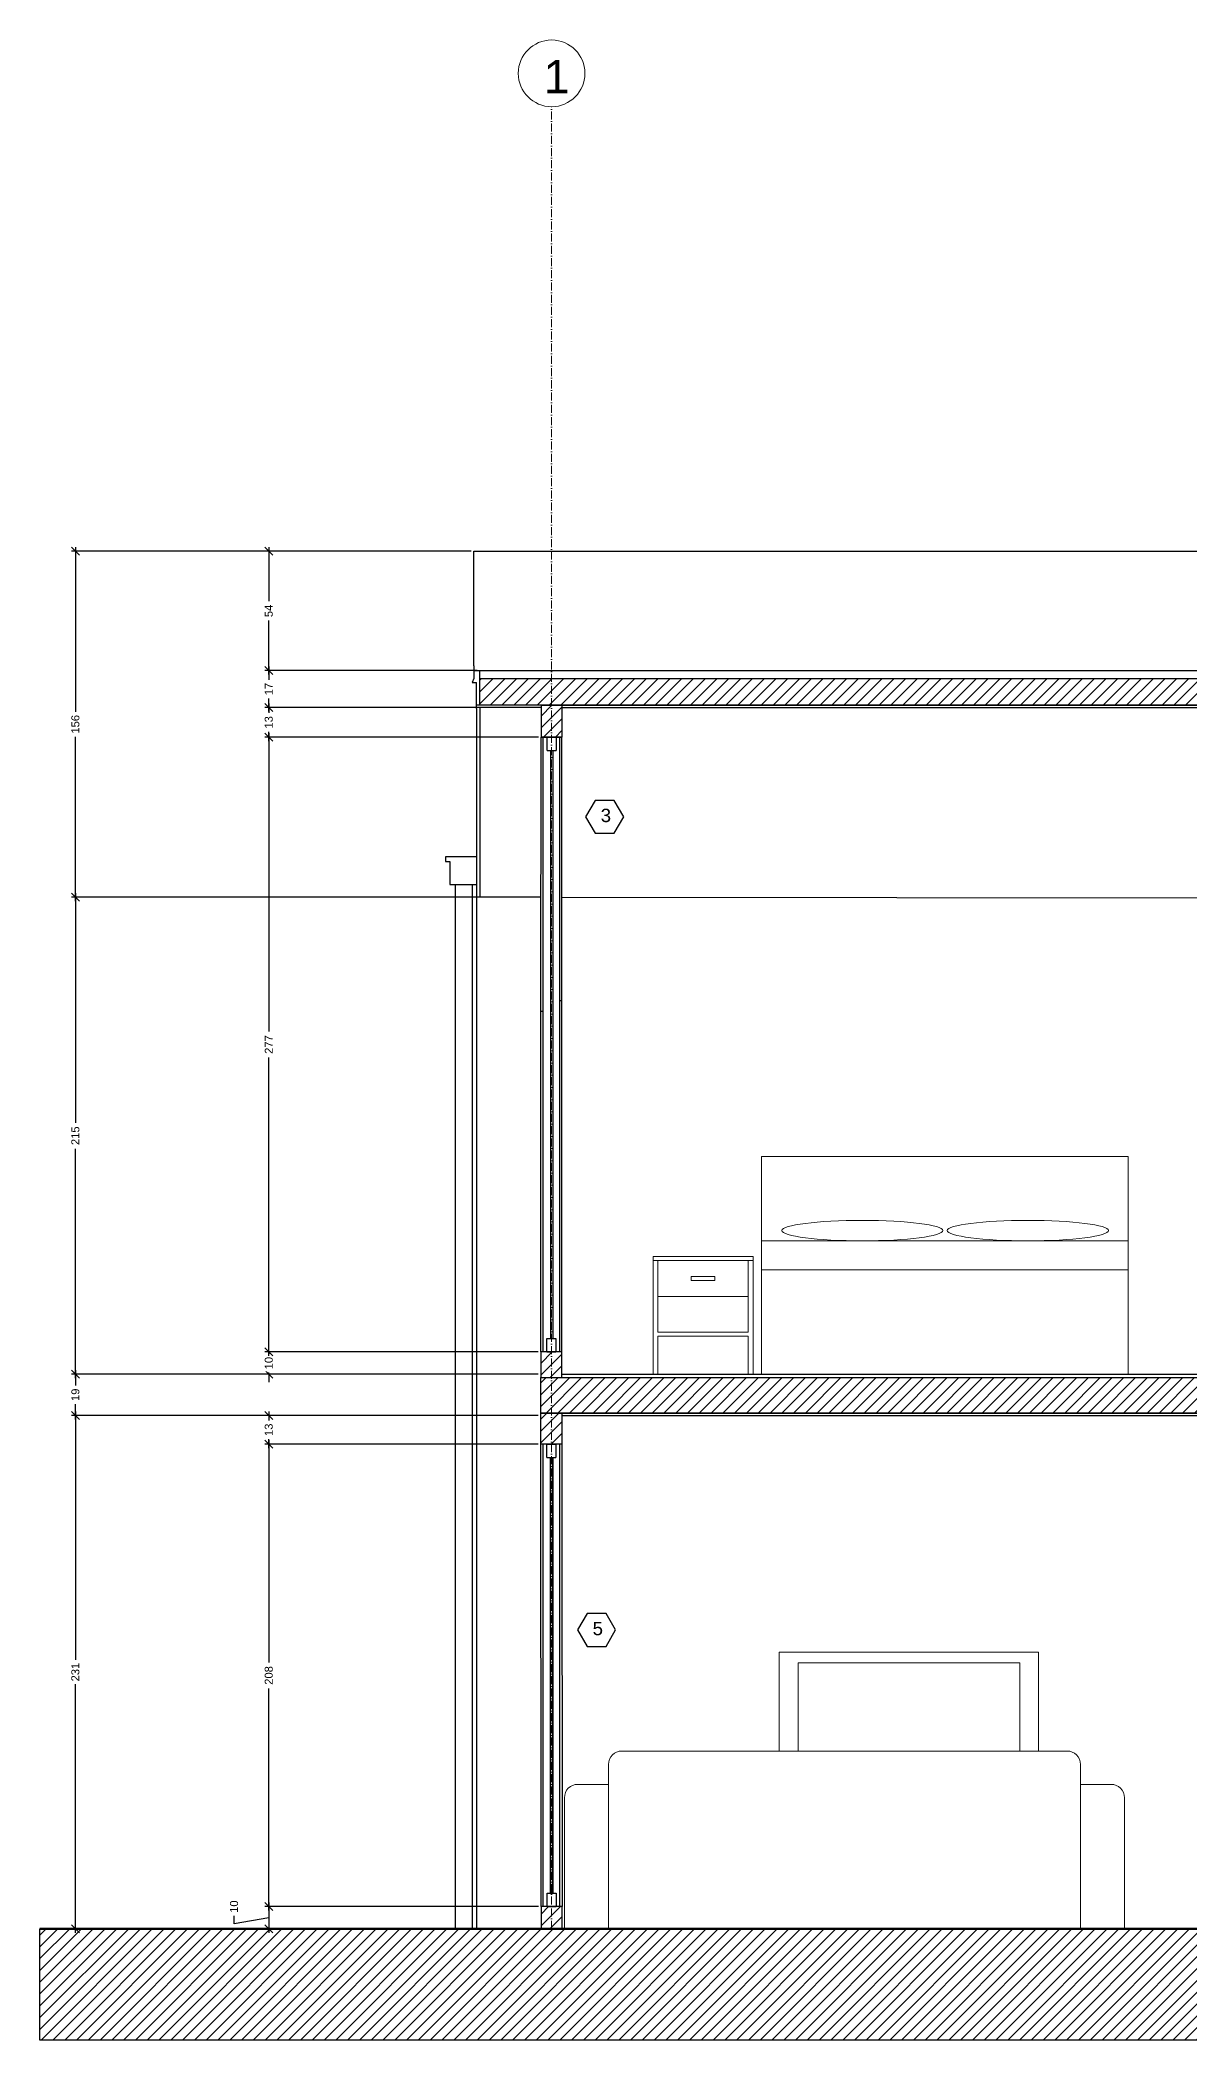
# Model space of a CAD drawing. Header units: centimetres. Extents: x 1059 to 7420, y -439 to 4439.
# Drawn here: x 3676 to 4192, y 1542 to 2441 of the extents above; entities that cross this region are included whole.
import ezdxf

# ---------------------------------------------------------------- set-up
doc = ezdxf.new("R2010")
doc.units = ezdxf.units.CM
doc.header["$MEASUREMENT"] = 0
doc.linetypes.add('ACAD_ISO10W100', pattern=[18, 12, -3, 0, -3])
doc.layers.add('ARREDI', color=8, linetype='Continuous', lineweight=18)
doc.layers.add('CAMPITURE', color=7, linetype='Continuous', lineweight=25)
for name, color, linetype in [('INFISSI', 4, 'Continuous'), ('NUMERAZIONE', 30, 'Continuous'), ('quote nuove', 2, 'Continuous'), ('STRUTTURA', 1, 'Continuous')]:
    doc.layers.add(name, color=color, linetype=linetype)
doc.layers.get('0').off()
doc.styles.add('ARIAL', font='Arial.ttf')
doc.styles.get("Standard").update_dxf_attribs({"font": 'Arial.ttf'})
doc.dimstyles.new('TICK_36', dxfattribs={"dimtxt": 3.6, "dimasz": 3.6, "dimexe": 1.8, "dimexo": 1.2, "dimgap": 1.8, "dimtad": 0, "dimdec": 0, "dimzin": 0, "dimdsep": 46, "dimtxsty": 'ARIAL', "dimblk": 'OBLIQUE', "dimcen": 1.8, "dimdle": 1.8, "dimclrd": 256, "dimclrt": 256, "dimadec": 0, "dimazin": 0, "dimtfac": 1, "dimtdec": 0, "dimtmove": 1, "dimatfit": 3, "dimldrblk": 'OPEN90', "dimfxl": 1, "dimtfill": 1, "dimtolj": 1, "dimtzin": 0, "dimarcsym": 0})
pattern_1 = [(45, (808.1146, -207.3292), (-2.6516504, 2.6516504), [])]

# ---------------------------------------------------------------- blocks, each defined once
blk = doc.blocks.new('_Oblique')
at = {"color": 0, "linetype": 'ByBlock', "lineweight": -2}
blk.add_line((-0.5, -0.5), (0.5, 0.5), dxfattribs=at)
blk = doc.blocks.new('*D558')
at = {"layer": 'quote nuove', "color": 0, "lineweight": -2, "transparency": 16777216}
for p, q in [((3899.76, 1601.59), (3776.65, 1601.59)), ((3899.76, 1591.59), (3776.65, 1591.59))]:
    blk.add_line(p, q, dxfattribs=at)
at = {"layer": 'quote nuove', "lineweight": -2, "transparency": 16777216}
for p, q in [((3778.45, 1603.39), (3778.45, 1589.79)), ((3762.84, 1593.78), (3762.84, 1597.38)), ((3778.45, 1596.59), (3762.84, 1593.78))]:
    blk.add_line(p, q, dxfattribs=at)
at = {"layer": 'quote nuove', "lineweight": -2, "transparency": 16777216, "xscale": 3.6, "yscale": 3.6, "zscale": 3.6}
for p, rotation in [((3778.45, 1601.59), 90), ((3778.45, 1591.59), 270)]:
    blk.add_blockref('_Oblique', p, dxfattribs=dict(at, rotation=rotation))
at = {"layer": 'quote nuove', "transparency": 16777216, "insert": (3762.84, 1601.59), "char_height": 3.6, "attachment_point": 5, "rotation": 90, "style": 'ARIAL', "bg_fill": 3, "box_fill_scale": 1.25, "bg_fill_color": 256, "bg_fill_true_color": 13158600, "bg_fill_transparency": 0}
blk.add_mtext('\\A1;10', dxfattribs=at)
blk = doc.blocks.new('_Open90')
at = {"color": 0, "linetype": 'ByBlock', "lineweight": -2}
for p, q in [((0, 0), (-1, 0)), ((-0.5, 0.5), (0, 0)), ((0, 0), (-0.5, -0.5))]:
    blk.add_line(p, q, dxfattribs=at)
blk = doc.blocks.new('*D559')
at = {"layer": 'quote nuove', "color": 0, "lineweight": -2, "transparency": 16777216}
for p, q in [((3899.66, 1809.59), (3776.65, 1809.59)), ((3899.76, 1601.59), (3776.65, 1601.59))]:
    blk.add_line(p, q, dxfattribs=at)
at = {"layer": 'quote nuove', "lineweight": -2, "transparency": 16777216}
for p, q in [((3778.45, 1811.39), (3778.45, 1711.42)), ((3778.45, 1599.79), (3778.45, 1699.77))]:
    blk.add_line(p, q, dxfattribs=at)
at = {"layer": 'quote nuove', "lineweight": -2, "transparency": 16777216, "xscale": 3.6, "yscale": 3.6, "zscale": 3.6}
for p, rotation in [((3778.45, 1809.59), 90), ((3778.45, 1601.59), 270)]:
    blk.add_blockref('_Oblique', p, dxfattribs=dict(at, rotation=rotation))
at = {"layer": 'quote nuove', "transparency": 16777216, "insert": (3778.45, 1705.59), "char_height": 3.6, "attachment_point": 5, "rotation": 90, "style": 'ARIAL', "bg_fill": 3, "box_fill_scale": 1.25, "bg_fill_color": 256, "bg_fill_true_color": 13158600, "bg_fill_transparency": 0}
blk.add_mtext('\\A1;208', dxfattribs=at)
blk = doc.blocks.new('*D494')
at = {"layer": 'quote nuove', "color": 0, "lineweight": -2, "transparency": 16777216}
for p, q in [((3899.66, 1822.59), (3776.65, 1822.59)), ((3899.66, 1809.59), (3776.65, 1809.59))]:
    blk.add_line(p, q, dxfattribs=at)
at = {"layer": 'quote nuove', "lineweight": -2, "transparency": 16777216}
for p, q in [((3778.45, 1824.39), (3778.45, 1820.3)), ((3778.45, 1807.79), (3778.45, 1811.89))]:
    blk.add_line(p, q, dxfattribs=at)
at = {"layer": 'quote nuove', "lineweight": -2, "transparency": 16777216, "xscale": 3.6, "yscale": 3.6, "zscale": 3.6}
for p, rotation in [((3778.45, 1822.59), 90), ((3778.45, 1809.59), 270)]:
    blk.add_blockref('_Oblique', p, dxfattribs=dict(at, rotation=rotation))
at = {"layer": 'quote nuove', "transparency": 16777216, "insert": (3778.45, 1816.09), "char_height": 3.6, "attachment_point": 5, "rotation": 90, "style": 'ARIAL', "bg_fill": 3, "box_fill_scale": 1.25, "bg_fill_color": 256, "bg_fill_true_color": 13158600, "bg_fill_transparency": 0}
blk.add_mtext('\\A1;13', dxfattribs=at)
blk = doc.blocks.new('*D495')
at = {"layer": 'quote nuove', "lineweight": -2, "transparency": 16777216}
for p, q in [((3778.45, 1851.09), (3778.45, 1854.69)), ((3778.45, 1851.09), (3778.45, 1850.3)), ((3778.45, 1841.09), (3778.45, 1841.89)), ((3778.45, 1841.09), (3778.45, 1837.49))]:
    blk.add_line(p, q, dxfattribs=at)
at = {"layer": 'quote nuove', "color": 0, "lineweight": -2, "transparency": 16777216}
for p, q in [((3899.66, 1851.09), (3776.65, 1851.09)), ((3899.66, 1841.09), (3776.65, 1841.09))]:
    blk.add_line(p, q, dxfattribs=at)
at = {"layer": 'quote nuove', "lineweight": -2, "transparency": 16777216, "xscale": 3.6, "yscale": 3.6, "zscale": 3.6}
for p, rotation in [((3778.45, 1851.09), 270), ((3778.45, 1841.09), 90)]:
    blk.add_blockref('_Oblique', p, dxfattribs=dict(at, rotation=rotation))
at = {"layer": 'quote nuove', "transparency": 16777216, "insert": (3778.45, 1846.09), "char_height": 3.6, "attachment_point": 5, "rotation": 90, "style": 'ARIAL', "bg_fill": 3, "box_fill_scale": 1.25, "bg_fill_color": 256, "bg_fill_true_color": 13158600, "bg_fill_transparency": 0}
blk.add_mtext('\\A1;10', dxfattribs=at)
blk = doc.blocks.new('*D560')
at = {"layer": 'quote nuove', "color": 0, "lineweight": -2, "transparency": 16777216}
for p, q in [((3899.66, 1822.59), (3689.65, 1822.59)), ((3899.76, 1591.59), (3689.65, 1591.59))]:
    blk.add_line(p, q, dxfattribs=at)
at = {"layer": 'quote nuove', "lineweight": -2, "transparency": 16777216}
for p, q in [((3691.45, 1824.39), (3691.45, 1712.58)), ((3691.45, 1589.79), (3691.45, 1701.61))]:
    blk.add_line(p, q, dxfattribs=at)
at = {"layer": 'quote nuove', "lineweight": -2, "transparency": 16777216, "xscale": 3.6, "yscale": 3.6, "zscale": 3.6}
for p, rotation in [((3691.45, 1822.59), 90), ((3691.45, 1591.59), 270)]:
    blk.add_blockref('_Oblique', p, dxfattribs=dict(at, rotation=rotation))
at = {"layer": 'quote nuove', "transparency": 16777216, "insert": (3691.45, 1707.09), "char_height": 3.6, "attachment_point": 5, "rotation": 90, "style": 'ARIAL', "bg_fill": 3, "box_fill_scale": 1.25, "bg_fill_color": 256, "bg_fill_true_color": 13158600, "bg_fill_transparency": 0}
blk.add_mtext('\\A1;231', dxfattribs=at)
blk = doc.blocks.new('*D496')
at = {"layer": 'quote nuove', "color": 0, "lineweight": -2, "transparency": 16777216}
for p, q in [((3899.66, 1841.09), (3689.65, 1841.09)), ((3899.66, 1822.59), (3689.65, 1822.59))]:
    blk.add_line(p, q, dxfattribs=at)
at = {"layer": 'quote nuove', "lineweight": -2, "transparency": 16777216}
for p, q in [((3691.45, 1842.89), (3691.45, 1836.05)), ((3691.45, 1820.79), (3691.45, 1827.64))]:
    blk.add_line(p, q, dxfattribs=at)
at = {"layer": 'quote nuove', "lineweight": -2, "transparency": 16777216, "xscale": 3.6, "yscale": 3.6, "zscale": 3.6}
for p, rotation in [((3691.45, 1841.09), 90), ((3691.45, 1822.59), 270)]:
    blk.add_blockref('_Oblique', p, dxfattribs=dict(at, rotation=rotation))
at = {"layer": 'quote nuove', "transparency": 16777216, "insert": (3691.45, 1831.84), "char_height": 3.6, "attachment_point": 5, "rotation": 90, "style": 'ARIAL', "bg_fill": 3, "box_fill_scale": 1.25, "bg_fill_color": 256, "bg_fill_true_color": 13158600, "bg_fill_transparency": 0}
blk.add_mtext('\\A1;19', dxfattribs=at)
blk = doc.blocks.new('*D573')
at = {"layer": 'quote nuove', "color": 0, "lineweight": -2, "transparency": 16777216}
for p, q in [((3899.75, 2127.66), (3776.65, 2127.66)), ((3899.66, 1851.09), (3776.65, 1851.09))]:
    blk.add_line(p, q, dxfattribs=at)
at = {"layer": 'quote nuove', "lineweight": -2, "transparency": 16777216}
for p, q in [((3778.45, 2129.46), (3778.45, 1995.2)), ((3778.45, 1849.29), (3778.45, 1983.55))]:
    blk.add_line(p, q, dxfattribs=at)
at = {"layer": 'quote nuove', "lineweight": -2, "transparency": 16777216, "xscale": 3.6, "yscale": 3.6, "zscale": 3.6}
for p, rotation in [((3778.45, 2127.66), 90), ((3778.45, 1851.09), 270)]:
    blk.add_blockref('_Oblique', p, dxfattribs=dict(at, rotation=rotation))
at = {"layer": 'quote nuove', "transparency": 16777216, "insert": (3778.45, 1989.38), "char_height": 3.6, "attachment_point": 5, "rotation": 90, "style": 'ARIAL', "bg_fill": 3, "box_fill_scale": 1.25, "bg_fill_color": 256, "bg_fill_true_color": 13158600, "bg_fill_transparency": 0}
blk.add_mtext('\\A1;277', dxfattribs=at)
blk = doc.blocks.new('*D574')
at = {"layer": 'quote nuove', "lineweight": -2, "transparency": 16777216}
for p, q in [((3778.45, 2142.8), (3778.45, 2138.54)), ((3778.45, 2125.86), (3778.45, 2130.12))]:
    blk.add_line(p, q, dxfattribs=at)
at = {"layer": 'quote nuove', "color": 0, "lineweight": -2, "transparency": 16777216}
for p, q in [((3899.75, 2141), (3776.65, 2141)), ((3899.75, 2127.66), (3776.65, 2127.66))]:
    blk.add_line(p, q, dxfattribs=at)
at = {"layer": 'quote nuove', "lineweight": -2, "transparency": 16777216, "xscale": 3.6, "yscale": 3.6, "zscale": 3.6}
for p, rotation in [((3778.45, 2141), 90), ((3778.45, 2127.66), 270)]:
    blk.add_blockref('_Oblique', p, dxfattribs=dict(at, rotation=rotation))
at = {"layer": 'quote nuove', "transparency": 16777216, "insert": (3778.45, 2134.33), "char_height": 3.6, "attachment_point": 5, "rotation": 90, "style": 'ARIAL', "bg_fill": 3, "box_fill_scale": 1.25, "bg_fill_color": 256, "bg_fill_true_color": 13158600, "bg_fill_transparency": 0}
blk.add_mtext('\\A1;13', dxfattribs=at)
blk = doc.blocks.new('*D575')
at = {"layer": 'quote nuove', "color": 0, "lineweight": -2, "transparency": 16777216}
for p, q in [((3899.6, 2055.63), (3689.65, 2055.63)), ((3899.66, 1841.09), (3689.65, 1841.09))]:
    blk.add_line(p, q, dxfattribs=at)
at = {"layer": 'quote nuove', "lineweight": -2, "transparency": 16777216}
for p, q in [((3691.45, 2057.43), (3691.45, 1954.19)), ((3691.45, 1839.29), (3691.45, 1942.54))]:
    blk.add_line(p, q, dxfattribs=at)
at = {"layer": 'quote nuove', "lineweight": -2, "transparency": 16777216, "xscale": 3.6, "yscale": 3.6, "zscale": 3.6}
for p, rotation in [((3691.45, 2055.63), 90), ((3691.45, 1841.09), 270)]:
    blk.add_blockref('_Oblique', p, dxfattribs=dict(at, rotation=rotation))
at = {"layer": 'quote nuove', "transparency": 16777216, "insert": (3691.45, 1948.36), "char_height": 3.6, "attachment_point": 5, "rotation": 90, "style": 'ARIAL', "bg_fill": 3, "box_fill_scale": 1.25, "bg_fill_color": 256, "bg_fill_true_color": 13158600, "bg_fill_transparency": 0}
blk.add_mtext('\\A1;215', dxfattribs=at)
blk = doc.blocks.new('*D576')
at = {"layer": 'quote nuove', "color": 0, "lineweight": -2, "transparency": 16777216}
for p, q in [((3869.51, 2211.29), (3689.65, 2211.29)), ((3869.51, 2055.63), (3689.65, 2055.63))]:
    blk.add_line(p, q, dxfattribs=at)
at = {"layer": 'quote nuove', "lineweight": -2, "transparency": 16777216}
for p, q in [((3691.45, 2213.09), (3691.45, 2139.07)), ((3691.45, 2053.83), (3691.45, 2127.85))]:
    blk.add_line(p, q, dxfattribs=at)
at = {"layer": 'quote nuove', "lineweight": -2, "transparency": 16777216, "xscale": 3.6, "yscale": 3.6, "zscale": 3.6}
for p, rotation in [((3691.45, 2211.29), 90), ((3691.45, 2055.63), 270)]:
    blk.add_blockref('_Oblique', p, dxfattribs=dict(at, rotation=rotation))
at = {"layer": 'quote nuove', "transparency": 16777216, "insert": (3691.45, 2133.46), "char_height": 3.6, "attachment_point": 5, "rotation": 90, "style": 'ARIAL', "bg_fill": 3, "box_fill_scale": 1.25, "bg_fill_color": 256, "bg_fill_true_color": 13158600, "bg_fill_transparency": 0}
blk.add_mtext('\\A1;156', dxfattribs=at)
blk = doc.blocks.new('*D577')
at = {"layer": 'quote nuove', "lineweight": -2, "transparency": 16777216}
for p, q in [((3778.45, 2159.4), (3778.45, 2153.51)), ((3778.45, 2139.2), (3778.45, 2145.09))]:
    blk.add_line(p, q, dxfattribs=at)
at = {"layer": 'quote nuove', "color": 0, "lineweight": -2, "transparency": 16777216}
for p, q in [((3872.26, 2157.6), (3776.65, 2157.6)), ((3872.26, 2141), (3776.65, 2141))]:
    blk.add_line(p, q, dxfattribs=at)
at = {"layer": 'quote nuove', "lineweight": -2, "transparency": 16777216, "xscale": 3.6, "yscale": 3.6, "zscale": 3.6}
for p, rotation in [((3778.45, 2157.6), 90), ((3778.45, 2141), 270)]:
    blk.add_blockref('_Oblique', p, dxfattribs=dict(at, rotation=rotation))
at = {"layer": 'quote nuove', "transparency": 16777216, "insert": (3778.45, 2149.3), "char_height": 3.6, "attachment_point": 5, "rotation": 90, "style": 'ARIAL', "bg_fill": 3, "box_fill_scale": 1.25, "bg_fill_color": 256, "bg_fill_true_color": 13158600, "bg_fill_transparency": 0}
blk.add_mtext('\\A1;17', dxfattribs=at)
blk = doc.blocks.new('*D497')
at = {"layer": 'quote nuove', "color": 0, "lineweight": -2, "transparency": 16777216}
for p, q in [((3869.51, 2211.29), (3776.65, 2211.29)), ((3869.51, 2157.6), (3776.65, 2157.6))]:
    blk.add_line(p, q, dxfattribs=at)
at = {"layer": 'quote nuove', "lineweight": -2, "transparency": 16777216}
for p, q in [((3778.45, 2213.09), (3778.45, 2188.8)), ((3778.45, 2155.8), (3778.45, 2180.09))]:
    blk.add_line(p, q, dxfattribs=at)
at = {"layer": 'quote nuove', "lineweight": -2, "transparency": 16777216, "xscale": 3.6, "yscale": 3.6, "zscale": 3.6}
for p, rotation in [((3778.45, 2211.29), 90), ((3778.45, 2157.6), 270)]:
    blk.add_blockref('_Oblique', p, dxfattribs=dict(at, rotation=rotation))
at = {"layer": 'quote nuove', "transparency": 16777216, "insert": (3778.45, 2184.44), "char_height": 3.6, "attachment_point": 5, "rotation": 90, "style": 'ARIAL', "bg_fill": 3, "box_fill_scale": 1.25, "bg_fill_color": 256, "bg_fill_true_color": 13158600, "bg_fill_transparency": 0}
blk.add_mtext('\\A1;54', dxfattribs=at)

msp = doc.modelspace()

# ---------------------------------------------------------------- hatches: boundary and pattern name
at = {"layer": 'CAMPITURE'}
h = msp.add_hatch(dxfattribs=at)
h.set_pattern_fill('ANSI31', color=0, scale=30)
h.set_pattern_definition([(45, (5015.9223, -214.9956), (-2.6516504, 2.6516504), [])])
h.paths.add_polyline_path([(3873.46, 2154), (3873.47, 2142), (4630.16, 2142), (4630.16, 2154)])
h = msp.add_hatch(dxfattribs=at)
h.set_pattern_fill('ANSI31', color=0, scale=30)
h.set_pattern_definition([(45, (-437.831, 1205.0536), (-2.6516504, 2.6516504), [])])
h.paths.add_polyline_path([(4602.76, 2142), (4593.26, 2142), (4593.26, 2127.66), (4602.76, 2127.66)])
h.paths.add_polyline_path([(3910.36, 1823.59), (3900.86, 1823.59), (3900.86, 1809.59), (3910.36, 1809.59)])
h.paths.add_polyline_path([(3910.46, 1601.59), (3900.96, 1601.59), (3900.96, 1591.59), (3910.46, 1591.59)])
h = msp.add_hatch(dxfattribs=at)
h.set_pattern_fill('ANSI31', color=256, scale=30)
h.set_pattern_definition([(45, (808.1146, -255.6855), (-2.6516504, 2.6516504), [])])
h.paths.add_polyline_path([(3900.95, 2127.66), (3910.36, 2127.66), (3910.36, 2142), (3900.95, 2142)])
h = msp.add_hatch(dxfattribs=at)
h.set_pattern_fill('ANSI31', color=0, scale=30)
h.set_pattern_definition(pattern_1)
h.paths.add_polyline_path([(3910.36, 1851.09), (3900.86, 1851.09), (3900.86, 1839.59), (3910.36, 1839.59)])
h = msp.add_hatch(dxfattribs=at)
h.set_pattern_fill('ANSI31', color=0, scale=30)
h.set_pattern_definition([(45, (-21.6498, 1197.387), (-2.6516504, 2.6516504), [])])
h.paths.add_polyline_path([(4602.76, 1839.59), (3900.86, 1839.59), (3900.86, 1823.59), (4602.76, 1823.59)])
at = {"layer": 'INFISSI'}
h = msp.add_hatch(color=4, dxfattribs=at)
h.dxf.hatch_style = 1
h.paths.add_polyline_path([(3906.26, 1803.59), (3905.26, 1803.59), (3905.26, 1607.59), (3906.26, 1607.59)])

# ---------------------------------------------------------------- linework, layer by layer
at = {"layer": 'ARREDI'}
for p, q in [((4000.07, 1841.09), (4000.07, 1939.09)), ((4165.07, 1939.09), (4000.07, 1939.09)), ((4165.07, 1841.09), (4165.07, 1939.09)), ((4000.07, 1888.09), (4000.07, 1901.09)), ((4000.07, 1901.09), (4165.07, 1901.09)), ((4165.07, 1901.09), (4165.07, 1888.09)), ((4165.07, 1901.09), (4165.07, 1841.09)), ((3951.33, 1841.09), (3951.33, 1894.09)), ((3951.33, 1894.09), (3996.33, 1894.09)), ((4000.07, 1894.09), (4000.07, 1841.09)), ((4000.07, 1841.09), (4000.07, 1888.09)), ((4000.07, 1888.09), (4165.07, 1888.09)), ((4165.07, 1888.09), (4165.07, 1841.09)), ((4165.07, 1841.09), (4000.07, 1841.09)), ((4008.12, 1716.04), (4124.81, 1716.04)), ((4008.12, 1671.59), (4008.12, 1716.04)), ((4016.57, 1711.22), (4116.36, 1711.22)), ((4016.57, 1671.59), (4016.57, 1711.22)), ((4116.36, 1711.22), (4116.36, 1671.59)), ((4124.81, 1716.04), (4124.81, 1671.59)), ((3931.29, 1656.59), (3931.29, 1665.59)), ((4137.63, 1671.59), (3937.29, 1671.59)), ((4143.63, 1656.59), (4143.63, 1665.59))]:
    msp.add_line(p, q, dxfattribs=at)
for points in [[(3951.33, 1894.09), (3996.33, 1894.09), (3996.33, 1892.26), (3951.33, 1892.26)], [(3953.48, 1892.26), (3994.18, 1892.26), (3994.18, 1876.07), (3953.48, 1876.07)], [(3968.53, 1885.09), (3979.13, 1885.09), (3979.13, 1883.24), (3968.53, 1883.24)]]:
    msp.add_lwpolyline(points, close=True, dxfattribs=at)
for points in [[(3953.45, 1858.17), (3953.45, 1841.09), (3951.33, 1841.09), (3951.33, 1892.26), (3953.45, 1892.26), (3953.45, 1860)], [(3994.18, 1860), (3994.18, 1892.26), (3996.33, 1892.26), (3996.33, 1841.09), (3994.18, 1841.09), (3994.18, 1858.17)], [(3951.33, 1858.17), (3951.33, 1860)], [(3953.45, 1860), (3994.18, 1860)], [(3994.18, 1858.17), (3953.45, 1858.17)]]:
    msp.add_lwpolyline(points, dxfattribs=at)
msp.add_lwpolyline([(3911.46, 1591.59), (3931.29, 1591.59), (3931.29, 1656.59), (3917.46, 1656.59, 0.414214), (3911.46, 1650.59), (3911.46, 1591.59)], format="xyb", dxfattribs=at)
msp.add_lwpolyline([(4143.63, 1591.59), (4163.46, 1591.59), (4163.46, 1650.59, 0.414214), (4157.46, 1656.59), (4143.63, 1656.59)], format="xyb", close=True, dxfattribs=at)
for centre, start, end in [((3937.29, 1665.59), 90, 180), ((4137.63, 1665.59), 0, 90)]:
    msp.add_arc(centre, 6, start, end, dxfattribs=at)
for centre in [(4045.5, 1905.7), (4119.96, 1905.7)]:
    msp.add_ellipse(centre, major_axis=(36.26, 0), ratio=0.127172, dxfattribs=at)
at = {"layer": 'INFISSI'}
for p, q in [((3909.36, 1851.09), (3909.36, 2127.66)), ((3905.36, 1857.09), (3905.36, 2121.66)), ((3906.36, 1857.09), (3906.36, 2121.66)), ((3910.36, 1841.09), (3910.36, 2057.59)), ((3901.96, 1601.59), (3901.86, 1809.59)), ((3905.26, 1607.59), (3905.26, 1803.59)), ((3906.26, 1607.59), (3906.26, 1803.59))]:
    msp.add_line(p, q, dxfattribs=at)
for points in [[(3901.86, 2004.24), (3900.86, 2004.24), (3900.95, 2127.66)], [(3901.86, 2009.24), (3901.86, 2127.66)], [(3909.36, 2009.24), (3910.36, 2009.24), (3910.36, 2127.66)], [(3901.86, 1851.09), (3901.86, 2057.59)], [(3900.96, 1601.59), (3900.96, 1601.59), (3900.86, 1825.26)], [(3909.46, 1601.59), (3909.46, 1809.59)], [(3910.36, 1809.59), (3910.46, 1601.59)]]:
    msp.add_lwpolyline(points, dxfattribs=at)
msp.add_lwpolyline([(3905.26, 1803.59), (3906.26, 1803.59), (3906.26, 1607.59), (3905.26, 1607.59)], close=True, dxfattribs=at)
at = {"layer": 'NUMERAZIONE'}
for points in [[(3938.12, 2091.81), (3933.84, 2099.22), (3925.29, 2099.22), (3921.02, 2091.81), (3925.29, 2084.41), (3933.84, 2084.41)], [(3934.48, 1726.06), (3930.21, 1733.46), (3921.66, 1733.46), (3917.38, 1726.06), (3921.66, 1718.65), (3930.21, 1718.65)]]:
    msp.add_lwpolyline(points, close=True, dxfattribs=at)
at = {"layer": 'quote nuove', "color": 253, "linetype": 'ACAD_ISO10W100', "lineweight": 0, "ltscale": 0.3}
msp.add_line((3905.71, 1591.59), (3905.71, 2411.29), dxfattribs=at)
at = {"layer": 'quote nuove', "color": 253, "lineweight": 0}
msp.add_circle((3905.71, 2426.29), 15, dxfattribs=at)
at = {"layer": 'STRUTTURA'}
for p, q in [((3870.71, 2159.78), (3870.71, 2154)), ((3870.71, 2154), (3869.96, 2152.28)), ((3869.96, 2152.28), (3871.96, 2152.28)), ((3871.96, 2140.5), (3871.96, 2152.28)), ((3873.47, 2142), (3873.46, 2157.6)), ((3900.86, 2142), (3871.96, 2142)), ((3908.36, 2142), (3900.86, 2142)), ((3900.86, 2142), (4249.56, 2142)), ((3900.95, 2141), (3871.96, 2141)), ((3910.38, 2141), (4189.48, 2141)), ((4189.48, 2141), (4260.89, 2141)), ((3910.38, 2127.66), (3900.95, 2127.66)), ((3903.7, 2127.66), (3907.7, 2127.66)), ((3903.7, 2121.66), (3903.7, 2127.66)), ((3907.7, 2127.66), (3907.7, 2121.66)), ((3903.7, 2121.66), (3907.7, 2121.66)), ((3871.96, 2055.92), (3871.96, 1591.59)), ((3900.9, 2055.63), (3871.96, 2055.63)), ((3910.36, 2055.63), (4308.16, 2055.33)), ((3903.61, 1857.09), (3907.61, 1857.09)), ((3903.61, 1851.09), (3903.61, 1857.09)), ((3905.11, 1857.09), (3905.61, 1857.09)), ((3905.36, 1857.09), (3906.36, 1857.09)), ((3905.61, 1857.09), (3906.11, 1857.09)), ((3907.61, 1857.09), (3907.61, 1851.09)), ((3910.36, 1851.09), (3900.86, 1851.09)), ((3900.86, 1851.09), (3900.86, 1839.59)), ((3903.61, 1851.09), (3907.61, 1851.09)), ((3910.36, 1841.09), (3910.36, 1851.09)), ((3900.86, 1809.59), (3900.86, 1822.59)), ((3910.36, 1822.59), (3910.36, 1809.59)), ((3910.36, 1809.59), (3900.86, 1809.59)), ((3903.61, 1809.59), (3907.61, 1809.59)), ((3903.61, 1803.59), (3903.61, 1809.59)), ((3907.61, 1809.59), (3907.61, 1803.59)), ((3903.61, 1803.59), (3907.61, 1803.59)), ((3910.46, 1601.59), (3900.96, 1601.59)), ((3900.96, 1601.59), (3900.96, 1591.59)), ((3903.71, 1607.59), (3907.71, 1607.59)), ((3903.71, 1601.59), (3903.71, 1607.59)), ((3903.71, 1601.59), (3907.71, 1601.59)), ((3905.21, 1607.59), (3905.71, 1607.59)), ((3905.46, 1607.59), (3906.46, 1607.59)), ((3905.71, 1607.59), (3906.21, 1607.59)), ((3907.71, 1607.59), (3907.71, 1601.59)), ((3910.46, 1591.59), (3910.46, 1601.59)), ((3900.96, 1591.59), (3910.46, 1591.59)), ((3902.96, 1591.59), (4602.66, 1591.59)), ((3911.46, 1591.59), (4163.46, 1591.59))]:
    msp.add_line(p, q, dxfattribs=at)
at = {"layer": 'STRUTTURA', "lineweight": 100}
for p, q in [((3675.52, 1591.59), (4675.59, 1591.59)), ((3940.47, 1591.59), (3810.92, 1591.59))]:
    msp.add_line(p, q, dxfattribs=at)
at = {"layer": 'STRUTTURA'}
for points in [[(3870.71, 2159.78), (3870.71, 2211.29), (4632.91, 2211.29), (4632.91, 2159.78)], [(3870.71, 2157.6), (4632.91, 2157.6)], [(3873.46, 2154), (4632.91, 2154)], [(3871.96, 2140.5), (3871.96, 2055.92)], [(3873.46, 2141), (3873.46, 2055.63)], [(3871.96, 2073.77), (3857.96, 2073.77), (3857.96, 2071.77), (3859.96, 2071.77), (3859.96, 2061.39), (3871.96, 2061.39)], [(3862.46, 1591.59), (3862.46, 2061.39)], [(3869.96, 2061.39), (3869.96, 1591.59)], [(3900.86, 1839.59), (4601.76, 1839.59)], [(3910.36, 1841.09), (4593.16, 1841.09)], [(3900.86, 1823.59), (4602.76, 1823.59)], [(3910.36, 1822.59), (4292.25, 1822.59)], [(3902.96, 1591.59), (3914.96, 1591.59)], [(3911.46, 1591.59), (3914.46, 1591.59)], [(3962.45, 1591.59), (3959.45, 1591.59)]]:
    msp.add_lwpolyline(points, dxfattribs=at)
for points in [[(3873.46, 2154), (4630.16, 2154), (4630.16, 2142), (3873.46, 2142)], [(3900.95, 2127.66), (3910.38, 2127.66), (3910.38, 2142), (3900.95, 2142)], [(3900.86, 1839.59), (4602.76, 1839.59), (4602.76, 1823.59), (3900.86, 1823.59)], [(3900.86, 1823.59), (3910.36, 1823.59), (3910.36, 1809.59), (3900.86, 1809.59)]]:
    msp.add_lwpolyline(points, close=True, dxfattribs=at)

# ---------------------------------------------------------------- texts
at = {"layer": 'NUMERAZIONE', "ltscale": 0.1, "char_height": 6, "attachment_point": 1}
for s, insert in [('3', (3927.79, 2095.46)), ('5', (3924.16, 1729.7))]:
    msp.add_mtext_dynamic_manual_height_columns(s, width=0.5819, gutter_width=12.5, heights=[0], dxfattribs=dict(at, insert=insert))
at = {"layer": 'quote nuove', "color": 253, "lineweight": 0, "insert": (3902.11, 2432.31), "char_height": 15, "attachment_point": 1}
msp.add_mtext_dynamic_manual_height_columns('1', width=15.1923, gutter_width=12.5, heights=[0], dxfattribs=at)

# ---------------------------------------------------------------- next in the draw order: dimensions: what is measured, and where the dimension line sits
at = {"layer": 'quote nuove'}
dim = msp.add_linear_dim(base=(3778.45, 1851.09), p1=(3900.86, 1841.09), p2=(3900.86, 1851.09), angle=90, dimstyle='TICK_36', dxfattribs=at)
dim.commit()
dim.dimension.update_dxf_attribs({"geometry": '*D495', "text_midpoint": (3778.45, 1846.09)})
dim = msp.add_linear_dim(base=(3778.45, 1591.59), p1=(3900.96, 1601.59), p2=(3900.96, 1591.59), angle=90, dimstyle='TICK_36', dxfattribs=at)
dim.commit()
dim.dimension.update_dxf_attribs({"geometry": '*D558', "text_midpoint": (3762.84, 1599.18), "dimtype": 160})

# ---------------------------------------------------------------- next in the draw order: linework, layer by layer
at = {"layer": 'INFISSI'}
msp.add_line((3900.86, 1851.09), (3900.86, 2004.24), dxfattribs=at)

# ---------------------------------------------------------------- next in the draw order: dimensions: what is measured, and where the dimension line sits
at = {"layer": 'quote nuove'}
dim = msp.add_linear_dim(base=(3778.45, 1809.59), p1=(3900.96, 1601.59), p2=(3900.86, 1809.59), angle=90, dimstyle='TICK_36', dxfattribs=at)
dim.commit()
dim.dimension.update_dxf_attribs({"geometry": '*D559', "text_midpoint": (3778.45, 1705.59)})

# ---------------------------------------------------------------- next in the draw order: dimensions: what is measured, and where the dimension line sits
dim = msp.add_linear_dim(base=(3778.45, 1822.59), p1=(3900.86, 1809.59), p2=(3900.86, 1822.59), angle=90, dimstyle='TICK_36', dxfattribs=at)
dim.commit()
dim.dimension.update_dxf_attribs({"geometry": '*D494', "text_midpoint": (3778.45, 1816.09)})

# ---------------------------------------------------------------- next in the draw order: dimensions: what is measured, and where the dimension line sits
dim = msp.add_linear_dim(base=(3691.45, 1822.59), p1=(3900.96, 1591.59), p2=(3900.86, 1822.59), angle=90, dimstyle='TICK_36', dxfattribs=at)
dim.commit()
dim.dimension.update_dxf_attribs({"geometry": '*D560', "text_midpoint": (3691.45, 1707.09)})

# ---------------------------------------------------------------- next in the draw order: hatches: boundary and pattern name
at = {"layer": 'CAMPITURE'}
h = msp.add_hatch(dxfattribs=at)
h.set_pattern_fill('ANSI31', color=256, scale=30)
h.set_pattern_definition(pattern_1)
h.paths.add_polyline_path([(3675.52, 1591.59), (3675.52, 1541.59), (4724.11, 1541.59), (4724.11, 1591.59)])

# ---------------------------------------------------------------- next in the draw order: linework, layer by layer
at = {"layer": 'STRUTTURA'}
msp.add_lwpolyline([(3675.52, 1591.59), (4724.11, 1591.59), (4724.11, 1541.59), (3675.52, 1541.59)], close=True, dxfattribs=at)

# ---------------------------------------------------------------- next in the draw order: dimensions: what is measured, and where the dimension line sits
at = {"layer": 'quote nuove'}
dim = msp.add_linear_dim(base=(3691.45, 1841.09), p1=(3900.86, 1822.59), p2=(3900.86, 1841.09), angle=90, text='19', dimstyle='TICK_36', dxfattribs=at)
dim.commit()
dim.dimension.update_dxf_attribs({"geometry": '*D496', "text_midpoint": (3691.45, 1831.84)})

# ---------------------------------------------------------------- next in the draw order: linework, layer by layer
at = {"layer": 'STRUTTURA'}
msp.add_lwpolyline([(3910.36, 1851.09), (3900.86, 1851.09), (3900.86, 1839.59), (3910.36, 1839.59)], close=True, dxfattribs=at)

# ---------------------------------------------------------------- next in the draw order: dimensions: what is measured, and where the dimension line sits
at = {"layer": 'quote nuove'}
dim = msp.add_linear_dim(base=(3778.45, 1851.09), p1=(3900.95, 2127.66), p2=(3900.86, 1851.09), angle=90, dimstyle='TICK_36', dxfattribs=at)
dim.commit()
dim.dimension.update_dxf_attribs({"geometry": '*D573', "text_midpoint": (3778.45, 1989.38)})

# ---------------------------------------------------------------- next in the draw order: dimensions: what is measured, and where the dimension line sits
for base, p1, p2, picture, middle in [((3778.45, 2127.66), (3900.95, 2141), (3900.95, 2127.66), '*D574', (3778.45, 2134.33)), ((3691.45, 2055.63), (3900.86, 1841.09), (3900.8, 2055.63), '*D575', (3691.45, 1948.36))]:
    dim = msp.add_linear_dim(base=base, p1=p1, p2=p2, angle=90, dimstyle='TICK_36', dxfattribs=at)
    dim.commit()
    dim.dimension.update_dxf_attribs({"geometry": picture, "text_midpoint": middle})

# ---------------------------------------------------------------- next in the draw order: dimensions: what is measured, and where the dimension line sits
dim = msp.add_linear_dim(base=(3691.45, 2055.63), p1=(3870.71, 2211.29), p2=(3870.71, 2055.63), angle=90, dimstyle='TICK_36', dxfattribs=at)
dim.commit()
dim.dimension.update_dxf_attribs({"geometry": '*D576', "text_midpoint": (3691.45, 2133.46)})

# ---------------------------------------------------------------- next in the draw order: dimensions: what is measured, and where the dimension line sits
dim = msp.add_linear_dim(base=(3778.45, 2141), p1=(3873.46, 2157.6), p2=(3873.46, 2141), angle=90, dimstyle='TICK_36', dxfattribs=at)
dim.commit()
dim.dimension.update_dxf_attribs({"geometry": '*D577', "text_midpoint": (3778.45, 2149.3)})

# ---------------------------------------------------------------- next in the draw order: dimensions: what is measured, and where the dimension line sits
dim = msp.add_linear_dim(base=(3778.45, 2157.6), p1=(3870.71, 2211.29), p2=(3870.71, 2157.6), angle=90, dimstyle='TICK_36', dxfattribs=at)
dim.commit()
dim.dimension.update_dxf_attribs({"geometry": '*D497', "text_midpoint": (3778.45, 2184.44)})

doc.saveas('drawing.dxf')
